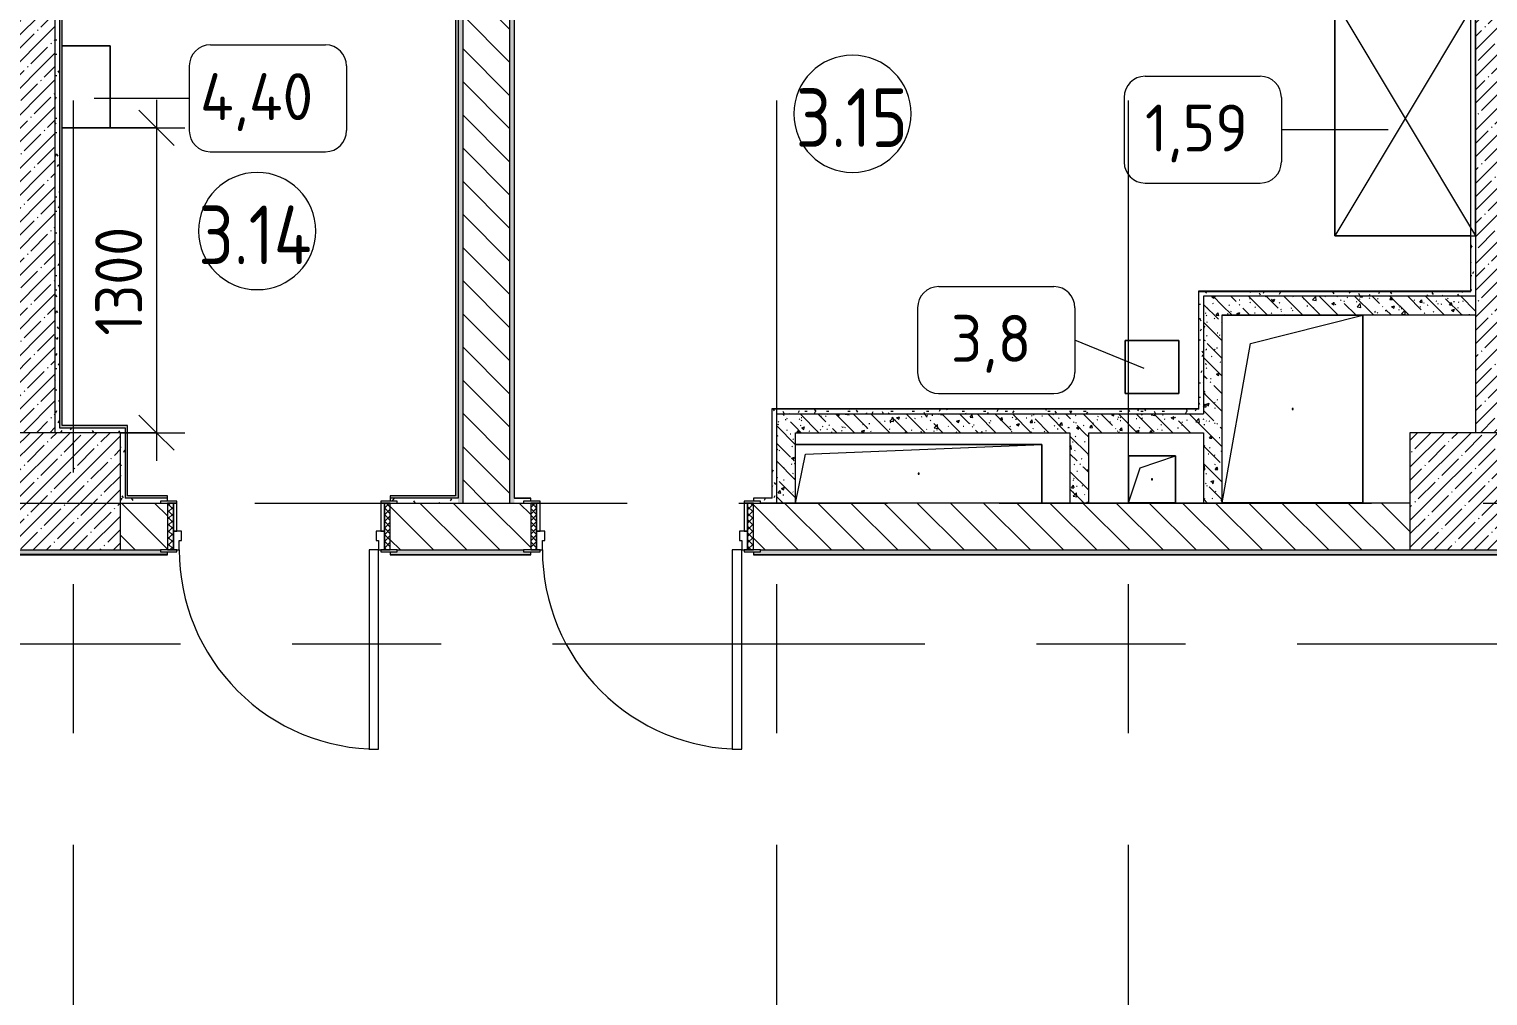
# Model space of a CAD drawing. Header units: millimetres. Extents: x 957 to 217451, y -8553 to 29000.
# Drawn here: x 43314 to 49536, y 8998 to 13121 of the extents above; entities that cross this region are included whole.
import ezdxf

# ---------------------------------------------------------------- set-up
doc = ezdxf.new("R2010")
doc.units = ezdxf.units.MM
doc.linetypes.add('Осевая', pattern=[3175, 635, -476.25, 1587.5, -476.25])
for name, color, linetype, lineweight in [('A-ANNO-DIMS', 7, 'Continuous', 9), ('A-ANNO-DIMS-100', 7, 'Continuous', 9), ('A-AREA-IDEN', 7, 'Continuous', 9), ('A-DOOR', 7, 'Continuous', 9), ('A-DOOR-FRAM-2', 7, 'Continuous', 9), ('A-GENM', 7, 'Continuous', 9), ('A-WALL', 7, 'Continuous', 9), ('I-FURN-IDEN', 7, 'Continuous', 9), ('I-WALL', 7, 'Continuous', 9), ('S-COLS', 7, 'Continuous', 9), ('Оси-2', 7, 'Осевая', 9)]:
    doc.layers.add(name, color=color, linetype=linetype, lineweight=lineweight)
for name, color, linetype, lineweight, true_color in [('A-DOOR-1', 7, 'Continuous', 9, 0xc0c0c0), ('A-DOOR-FRAM-1', 7, 'Continuous', 9, 0xc0c0c0), ('A-WALL-1', 9, 'Continuous', 9, 0x808080), ('A-WALL-FNSH-1', 9, 'Continuous', 9, 0x808080), ('I-FURN-1', 9, 'Continuous', 9, 0x808080)]:
    doc.layers.add(name, color=color, linetype=linetype, lineweight=lineweight, true_color=true_color)
doc.styles.add('GOST Common_3', font='GOST_Common.ttf', dxfattribs={"width": 0.9, "height": 250})
doc.styles.add('GOST Common_4', font='GOST_Common.ttf', dxfattribs={"height": 200})
doc.styles.add('ISOCPEUR_3', font='isocpeur.ttf', dxfattribs={"width": 0.9, "height": 200})
doc.dimstyles.new('ISO-2_0_0_9К_Средний_округл2', dxfattribs={"dimscale": 304.8, "dimtxt": 199.196235, "dimasz": 0.492126, "dimexe": 0.393701, "dimexo": 0, "dimgap": 0, "dimtad": 1, "dimdec": 0, "dimrnd": 10, "dimzin": 0, "dimdsep": 46, "dimtxsty": 'ISOCPEUR_3', "dimblk1": 'OBLIQUE', "dimblk2": 'OBLIQUE', "dimsah": 1, "dimcen": 0.09, "dimdle": 0.393701, "dimazin": 0, "dimtfac": 1, "dimtdec": 4, "dimtix": 1, "dimtmove": 0, "dimatfit": 3, "dimfxl": 1, "dimtvp": 1, "dimtolj": 1, "dimtzin": 0, "dimarcsym": 2})
pattern_1 = [(135, (29493.17, 0), (-70.71068, -70.71068), [])]
pattern_2 = [(135, (1826.41, 164.685), (-14.14214, -14.14214), []), (225, (1826.41, 164.685), (14.14214, -14.14214), [])]
pattern_3 = [(45, (-296.384, 164.685), (-14.1421, 14.1421), []), (135, (-296.384, 164.685), (-14.1421, -14.1421), [])]
pattern_4 = [(45, (29493.17, 0), (-57.02463, 57.02463), []), (45, (29550.2, 0), (-57.02463, 57.02463), [100.806, -20.161, 3.353, -16.808])]
pattern_5 = [(135, (29493.17, 0), (-75.43415, -75.43415), [106.68, -17.78, 3.556, -17.78]), (135, (29493.17, 75.39), (-75.43415, -75.43415), []), (50, (29493.17, 0), (127.5292, -11.1576), [13.335, -146.685]), (355, (29493.17, 0), (-24.6697, 133.74), [10.668, -117.348]), (100.451, (29503.8, -0.93), (102.85973, 122.5818), [11.333, -124.663]), (46.184, (29493.17, 35.56), (189.7552, -29.4304), [20.002, -220.027]), (96.636, (29508.99, 33.1), (166.1822, 173.1996), [17, -186.995]), (351.184, (29493.17, 35.56), (166.184, 173.1976), [16.002, -176.022]), (21, (29510.95, 26.67), (106.13027, -71.58603), [13.335, -146.685]), (326, (29510.95, 26.67), (43.2619, 128.93175), [10.668, -117.348]), (71.451, (29519.8, 20.7), (149.392, 57.34505), [11.333, -124.663]), (37.5, (29493.174, 0), (2.16223, 59.18836), [3.353, -112.573, 3.353, -115.773, -117.792]), (37.5, (29493.174, 0), (2.16223, 59.18836), [-235.052, 3.353, -114.44]), (7.5, (29493.174, 0), (46.77386, 70.12615), [3.353, -64.567, 3.353, -109.906, -44.894]), (7.5, (29493.174, 0), (46.77386, 70.12615), [-181.178, 3.353, -41.542]), (327.5, (29453.525, 0), (94.91367, -4.01009), [3.353, -41.097, 3.353, -135.331, -184.023]), (327.5, (29453.525, 0), (94.91367, -4.01009), [-183.134, 3.353, -180.67]), (317.5, (29435.745, 0), (103.69057, 17.79882), [3.353, -54.432, 3.353, -88.748, -130.683]), (317.5, (29435.745, 0), (103.69057, 17.79882), [-149.885, 3.353, -127.33])]
pattern_6 = [(0, (29493.174, 0), (121.92, 30.48), [10.058, -81.382, 10.058, -81.382, -487.68]), (0, (29493.174, 0), (121.92, 30.48), [-182.88, 10.058, -172.822, 10.058, -81.382, -213.36]), (0, (29493.174, 0), (121.92, 30.48), [-457.2, 10.058, -50.902, 10.058, -142.342]), (120, (29538.894, 15.24), (-87.356454, 90.345817), [10.058, -81.382, 10.058, -81.382, -487.68]), (120, (29538.894, 15.24), (-87.356454, 90.345817), [-182.88, 10.058, -172.822, 10.058, -81.382, -213.36]), (120, (29538.894, 15.24), (-87.356454, 90.345817), [-457.2, 10.058, -50.902, 10.058, -142.342]), (240, (29554.134, 76.2), (-34.563546, -120.825817), [10.058, -81.382, 10.058, -81.382, -487.68]), (240, (29554.134, 76.2), (-34.563546, -120.825817), [-182.88, 10.058, -172.822, 10.058, -81.382, -213.36]), (240, (29554.134, 76.2), (-34.563546, -120.825817), [-457.2, 10.058, -50.902, 10.058, -142.342])]

# ---------------------------------------------------------------- blocks, each defined once
blk = doc.blocks.new('110_Дверь_СКБ_1Ст_Внутренняя1 - Д-7_п__950x2100h_Туалет EW30-32897972-План расстановки мебели и оборудования 3 этажа в осях 1-12')
at = {"layer": 'A-DOOR'}
h = blk.add_hatch(dxfattribs=at)
h.set_pattern_fill('FP_15', color=256, style=0, pattern_type=2)
h.set_pattern_definition(pattern_2)
h.paths.add_polyline_path([(487.5, 100), (462.5, 99.2), (462.5, -100), (487.5, -100)])
at = {"layer": 'A-DOOR-FRAM-2'}
h = blk.add_hatch(dxfattribs=at)
h.set_pattern_fill('FP_16', color=256, style=0, pattern_type=2)
h.set_pattern_definition(pattern_3)
h.paths.add_polyline_path([(-462.5, 100), (-462.5, -100), (-437.5, -100), (-437.5, 100)])
at = {"layer": 'A-DOOR-1'}
for p, q in [((-412.5, 950), (-412.5, 100)), ((-372.5, 950), (-412.5, 950)), ((-372.5, 100), (-372.5, 950)), ((-412.5, 100), (-372.5, 100))]:
    blk.add_line(p, q, dxfattribs=at)
blk.add_arc((-412.5, 100), 850, 360, 90, dxfattribs=at)
at = {"layer": 'A-DOOR-FRAM-1'}
for p, q in [((-422.5, 108), (-492.5, 108)), ((-492.5, 108), (-492.5, 100)), ((-492.5, 100), (-422.5, 100)), ((-437.5, 100), (-462.5, 100)), ((-462.5, 100), (-462.5, -100)), ((-412.5, 100), (-437.5, 100)), ((-437.5, 100), (-437.5, 20)), ((-437.5, -100), (-437.5, 100)), ((-422.5, 100), (-437.5, 100)), ((-437.5, 100), (-437.5, 99)), ((-437.5, 99), (-422.5, 99)), ((-422.5, 100), (-422.5, 108)), ((-422.5, 99), (-422.5, 100)), ((-412.5, 60), (-412.5, 100)), ((437.5, 100), (437.5, 60)), ((462.5, 100), (437.5, 100)), ((517.5, 108), (447.5, 108)), ((447.5, 108), (447.5, 100)), ((462.5, 100), (447.5, 100)), ((447.5, 100), (447.5, 99)), ((447.5, 100), (517.5, 100)), ((447.5, 99), (462.5, 99)), ((462.5, 20), (462.5, 100)), ((487.5, 100), (462.5, 100)), ((462.5, 100), (462.5, -100)), ((462.5, 99), (462.5, 100)), ((487.5, -100), (487.5, 100)), ((517.5, 100), (517.5, 108)), ((-437.5, 20), (-402.5, 20)), ((-422.5, 20), (-437.5, 20)), ((-437.5, 20), (-437.5, -100)), ((-422.5, -100), (-422.5, 20)), ((-402.5, 60), (-412.5, 60)), ((-402.5, 20), (-402.5, 60)), ((437.5, 60), (427.5, 60)), ((427.5, 60), (427.5, 20)), ((427.5, 20), (462.5, 20)), ((462.5, 20), (447.5, 20)), ((447.5, 20), (447.5, -100)), ((462.5, -100), (462.5, 20)), ((-422.5, -100), (-492.5, -100)), ((-492.5, -100), (-492.5, -108)), ((-492.5, -108), (-422.5, -108)), ((-462.5, -100), (-437.5, -100)), ((-437.5, -100), (-422.5, -100)), ((-422.5, -108), (-422.5, -100)), ((447.5, -100), (462.5, -100)), ((517.5, -100), (447.5, -100)), ((447.5, -100), (447.5, -108)), ((447.5, -108), (517.5, -108)), ((462.5, -100), (487.5, -100)), ((517.5, -108), (517.5, -100))]:
    blk.add_line(p, q, dxfattribs=at)
blk = doc.blocks.new('110_Дверь_СКБ_1Ст_Внутренняя1 - Д-7_п__950x2100h_Туалет-32491181-План расстановки мебели и оборудования 3 этажа в осях 1-12')
at = {"layer": 'A-DOOR'}
h = blk.add_hatch(dxfattribs=at)
h.set_pattern_fill('FP_15', color=256, style=0, pattern_type=2)
h.set_pattern_definition(pattern_2)
h.paths.add_polyline_path([(462.5, 100), (462.5, -100), (487.5, -100), (487.5, 100)])
at = {"layer": 'A-DOOR-FRAM-2'}
h = blk.add_hatch(dxfattribs=at)
h.set_pattern_fill('FP_16', color=256, style=0, pattern_type=2)
h.set_pattern_definition(pattern_3)
h.paths.add_polyline_path([(-462.5, 100), (-462.5, -100), (-437.5, -100), (-437.5, 100)])
at = {"layer": 'A-DOOR-1'}
for p, q in [((-412.5, 950), (-412.5, 100)), ((-372.5, 950), (-412.5, 950)), ((-372.5, 100), (-372.5, 950)), ((-412.5, 100), (-372.5, 100))]:
    blk.add_line(p, q, dxfattribs=at)
blk.add_arc((-412.5, 100), 850, 360, 90, dxfattribs=at)
at = {"layer": 'A-DOOR-FRAM-1'}
for p, q in [((-422.5, 108), (-492.5, 108)), ((-492.5, 108), (-492.5, 100)), ((-492.5, 100), (-422.5, 100)), ((-437.5, 100), (-462.5, 100)), ((-462.5, 100), (-462.5, -100)), ((-412.5, 100), (-437.5, 100)), ((-437.5, 100), (-437.5, 20)), ((-437.5, -100), (-437.5, 100)), ((-422.5, 100), (-437.5, 100)), ((-437.5, 100), (-437.5, 99)), ((-437.5, 99), (-422.5, 99)), ((-422.5, 100), (-422.5, 108)), ((-422.5, 99), (-422.5, 100)), ((-412.5, 60), (-412.5, 100)), ((437.5, 100), (437.5, 60)), ((462.5, 100), (437.5, 100)), ((517.5, 108), (447.5, 108)), ((447.5, 108), (447.5, 100)), ((462.5, 100), (447.5, 100)), ((447.5, 100), (447.5, 99)), ((447.5, 100), (517.5, 100)), ((447.5, 99), (462.5, 99)), ((462.5, 20), (462.5, 100)), ((487.5, 100), (462.5, 100)), ((462.5, 100), (462.5, -100)), ((462.5, 99), (462.5, 100)), ((487.5, -100), (487.5, 100)), ((517.5, 100), (517.5, 108)), ((-437.5, 20), (-402.5, 20)), ((-422.5, 20), (-437.5, 20)), ((-437.5, 20), (-437.5, -100)), ((-422.5, -100), (-422.5, 20)), ((-402.5, 60), (-412.5, 60)), ((-402.5, 20), (-402.5, 60)), ((437.5, 60), (427.5, 60)), ((427.5, 60), (427.5, 20)), ((427.5, 20), (462.5, 20)), ((462.5, 20), (447.5, 20)), ((447.5, 20), (447.5, -100)), ((462.5, -100), (462.5, 20)), ((-422.5, -100), (-492.5, -100)), ((-492.5, -100), (-492.5, -108)), ((-492.5, -108), (-422.5, -108)), ((-462.5, -100), (-437.5, -100)), ((-437.5, -100), (-422.5, -100)), ((-422.5, -108), (-422.5, -100)), ((447.5, -100), (462.5, -100)), ((517.5, -100), (447.5, -100)), ((447.5, -100), (447.5, -108)), ((447.5, -108), (517.5, -108)), ((462.5, -100), (487.5, -100)), ((517.5, -108), (517.5, -100))]:
    blk.add_line(p, q, dxfattribs=at)
blk = doc.blocks.new('BSC_Колонна _Прямоугольная - 500х500-V14-План расстановки мебели и оборудования 3 этажа в осях 1-12')
at = {"layer": 'S-COLS'}
h = blk.add_hatch(dxfattribs=at)
h.set_pattern_fill('FP_18', color=256, style=0, pattern_type=2)
h.set_pattern_definition([(45, (-19960, -11150), (-57.02463, 57.02463), []), (45, (-19902.975, -11150), (-57.02463, 57.02463), [100.806, -20.161, 3.353, -16.808])])
h.paths.add_polyline_path([(-48, -250), (250, -250), (250, 250), (-250, 250), (-250, -250)])
for p, q in [((250, 250), (-250, 250)), ((-250, 250), (-250, -250)), ((250, -250), (250, 250)), ((-250, -250), (250, -250))]:
    blk.add_line(p, q, dxfattribs=at)
blk = doc.blocks.new('BSC_Колонна _Прямоугольная - 500х500-V33-План расстановки мебели и оборудования 3 этажа в осях 1-12')
at = {"layer": 'S-COLS'}
h = blk.add_hatch(dxfattribs=at)
h.set_pattern_fill('FP_23', color=256, style=0, pattern_type=2)
h.set_pattern_definition([(45, (-13960, -11150), (-57.02463, 57.02463), []), (45, (-13902.975, -11150), (-57.02463, 57.02463), [100.806, -20.161, 3.353, -16.808])])
h.paths.add_polyline_path([(-29, -250), (250, -250), (250, 250), (-250, 250), (-249, -250)])
for p, q in [((250, 250), (-250, 250)), ((-250, 250), (-250, -250)), ((250, -250), (250, 250)), ((-250, -250), (250, -250))]:
    blk.add_line(p, q, dxfattribs=at)
blk = doc.blocks.new('GM_Отверстие прямоугольное _в плите_ - Отверстие-21987052-План расстановки мебели и оборудования 3 этажа в осях 1-12')
at = {"layer": 'A-GENM'}
for p, q in [((-525, 125), (525, 125)), ((525, 125), (-525, 125)), ((-483.3, 83.3), (525, 125)), ((525, 125), (525, -125)), ((525, -125), (525, 125)), ((-525, -125), (-483.3, 83.3))]:
    blk.add_line(p, q, dxfattribs=at)
for start, end in [(360, 180), (180, 360)]:
    blk.add_arc((0, 0), 2.5, start, end, dxfattribs=at)
blk = doc.blocks.new('GM_Отверстие прямоугольное _в плите_ - Отверстие-21987212-План расстановки мебели и оборудования 3 этажа в осях 1-12')
at = {"layer": 'A-GENM'}
for p, q in [((-300, 400), (300, 400)), ((300, 400), (-300, 400)), ((-180, 280), (300, 400)), ((300, 400), (300, -400)), ((300, -400), (300, 400)), ((-300, -400), (-180, 280)), ((300, -400), (-300, -400)), ((-300, -400), (300, -400))]:
    blk.add_line(p, q, dxfattribs=at)
for start, end in [(360, 180), (180, 360)]:
    blk.add_arc((0, 0), 2.5, start, end, dxfattribs=at)
blk = doc.blocks.new('GM_Отверстие прямоугольное _в плите_ - Отверстие-21604341-План расстановки мебели и оборудования 3 этажа в осях 1-12')
at = {"layer": 'A-GENM'}
for p, q in [((-100, -100), (-100, 100)), ((-100, 100), (100, 100)), ((100, 100), (-100, 100)), ((-100, 100), (-100, -100)), ((-50, 50), (100, 100)), ((100, 100), (100, -100)), ((100, -100), (100, 100)), ((-100, -100), (-50, 50)), ((100, -100), (-100, -100)), ((-100, -100), (100, -100))]:
    blk.add_line(p, q, dxfattribs=at)
for start, end in [(360, 180), (180, 360)]:
    blk.add_arc((0, 0), 2.5, start, end, dxfattribs=at)
blk = doc.blocks.new('Шкаф параметрический - 1_59-26183054-План расстановки мебели и оборудования 3 этажа в осях 1-12')
at = {"layer": 'I-FURN-1'}
for p, q in [((0, 0), (1000, 600)), ((0, 600), (1000, 0)), ((1000, 600), (0, 600)), ((0, 600), (0, 0)), ((0, 200), (0, 580)), ((1000, 0), (1000, 600)), ((1000, 580), (1000, 0)), ((0, 0), (0, 200)), ((0, 0), (1000, 0)), ((1000, 0), (0, 0))]:
    blk.add_line(p, q, dxfattribs=at)
blk = doc.blocks.new('Марка_Помещения - Номер-25198446-План расстановки мебели и оборудования 3 этажа в осях 1-12')
at = {"layer": 'A-AREA-IDEN'}
for start, end in [(360, 180), (180, 360)]:
    blk.add_arc((0, 0), 2.5, start, end, dxfattribs=at)
blk = doc.blocks.new('Марка_Мебель - В прямоуг_Balcon_Марка-25523697-План расстановки мебели и оборудования 3 этажа в осях 1-12')
at = {"layer": 'I-FURN-IDEN'}
for p, q in [((-2.455, 2.278), (2.455, 2.278)), ((-3.355, 1.378), (-3.355, -1.384)), ((3.355, 1.378), (3.355, -1.378)), ((-2.461, -2.278), (2.455, -2.278))]:
    blk.add_line(p, q, dxfattribs=at)
for centre, radius, start, end in [((-2.455, 1.378), 0.9, 90, 180), ((2.455, 1.378), 0.9, 0, 90), ((-2.461, -1.384), 0.893, 180, 270), ((2.455, -1.378), 0.9, 270, 0)]:
    blk.add_arc(centre, radius, start, end, dxfattribs=at)
blk = doc.blocks.new('DIMBLOCK59-План расстановки мебели и оборудования 3 этажа в осях 1-12')
at = {"layer": 'A-ANNO-DIMS-100'}
for p, q in [((43857.4, 12820), (43857.4, 11280)), ((43659.1, 12700), (43977.4, 12700)), ((43857.4, 12700), (43659.1, 12700)), ((43703.2, 11400), (43977.4, 11400)), ((43857.4, 11400), (43703.2, 11400))]:
    blk.add_line(p, q, dxfattribs=at)
at = {"layer": 'A-ANNO-DIMS-100', "lineweight": 20}
for p, q in [((43857.4, 12700), (43782.4, 12775)), ((43857.4, 12700), (43932.4, 12625)), ((43857.4, 11400), (43782.4, 11475)), ((43857.4, 11400), (43932.4, 11325))]:
    blk.add_line(p, q, dxfattribs=at)
at = {"layer": 'A-ANNO-DIMS-100', "color": 0, "insert": (43596.1, 11814.4), "char_height": 200, "width": 565.411, "attachment_point": 1, "rotation": 90, "line_spacing_factor": 1.149209, "style": 'ISOCPEUR_3'}
blk.add_mtext('1300', dxfattribs=at)
blk = doc.blocks.new('_Oblique')
at = {"color": 0, "linetype": 'ByBlock', "lineweight": -2}
blk.add_line((-0.5, -0.5), (0.5, 0.5), dxfattribs=at)

msp = doc.modelspace()

# ---------------------------------------------------------------- hatches: boundary and pattern name
at = {"layer": 'I-WALL'}
h = msp.add_hatch(dxfattribs=at)
h.set_pattern_fill('FP_8', color=256, style=0, pattern_type=2)
h.set_pattern_definition(pattern_1)
h.paths.add_polyline_path([(45163.2, 11100), (45363.2, 11100), (45363.2, 14980), (45163.2, 14980), (45163.2, 12815.7)])
h = msp.add_hatch(dxfattribs=at)
h.set_pattern_fill('FP_10', color=256, style=0, pattern_type=2)
h.set_pattern_definition(pattern_4)
h.paths.add_polyline_path([(49703.2, 11400), (49703.2, 14980), (49483.2, 14980), (49483.2, 11400)])
h = msp.add_hatch(dxfattribs=at)
h.set_pattern_fill('FP_10', color=256, style=0, pattern_type=2)
h.set_pattern_definition(pattern_4)
h.paths.add_polyline_path([(43424.1, 11400), (43424.1, 14600), (43204.1, 14600), (43204.1, 11400)])
h = msp.add_hatch(dxfattribs=at)
h.set_pattern_fill('FP_34', color=256, style=0, pattern_type=2)
h.set_pattern_definition(pattern_6)
h.paths.add_polyline_path([(43424.1, 11400), (43444.1, 11400), (43444.1, 14250), (43424.1, 14250), (43424.1, 11760.5)])
h = msp.add_hatch(dxfattribs=at)
h.set_pattern_fill('FP_34', color=256, style=0, pattern_type=2)
h.set_pattern_definition(pattern_6)
h.paths.add_polyline_path([(45143.2, 11100), (45163.2, 11100), (45163.2, 14270), (45143.2, 14270), (45143.2, 11120)])
h = msp.add_hatch(dxfattribs=at)
h.set_pattern_fill('FP_34', color=256, style=0, pattern_type=2)
h.set_pattern_definition(pattern_6)
h.paths.add_polyline_path([(45363.2, 11100), (45383.2, 11100), (45383.2, 14250), (45363.2, 14250), (45363.2, 11229.4)])
for points in [[(43444.1, 11420), (43455.1, 11420), (43455.1, 14239), (43444.1, 14239), (43444.1, 11760.5)], [(45143.2, 11131), (45143.2, 14239), (45132.2, 14239), (45132.2, 11131)], [(43723.2, 11420), (43734.2, 11420), (43734.2, 11431), (43455.1, 11431), (43455.1, 11420), (43703.2, 11420)], [(43723.2, 11120), (43734.2, 11120), (43734.2, 11420), (43723.2, 11420), (43723.2, 11121.3)]]:
    msp.add_hatch(color=256, dxfattribs=at).paths.add_polyline_path(points)
h = msp.add_hatch(dxfattribs=at)
h.set_pattern_fill('FP_34', color=256, style=0, pattern_type=2)
h.set_pattern_definition(pattern_6)
h.paths.add_polyline_path([(49463.2, 12001.9), (49483.2, 12001.9), (49483.2, 12240), (49463.2, 12240), (49463.2, 12002.9)])
h.paths.add_polyline_path([(49464.8, 13740), (49483.2, 13740), (49483.2, 13920), (49463.2, 13920), (49463.2, 13740)])
h = msp.add_hatch(dxfattribs=at)
h.set_pattern_fill('FP_34', color=256, style=0, pattern_type=2)
h.set_pattern_definition(pattern_6)
h.paths.add_polyline_path([(48323.2, 11480), (48323.2, 12001.9), (48303.2, 12001.9), (48303.2, 11480)])
h = msp.add_hatch(dxfattribs=at)
h.set_pattern_fill('FP_34', color=256, style=0, pattern_type=2)
h.set_pattern_definition(pattern_6)
h.paths.add_polyline_path([(49480.7, 11981.9), (49483.2, 11981.9), (49483.2, 12001.9), (48323.2, 12001.9), (48323.2, 11981.9), (49463.2, 11981.9)])
h = msp.add_hatch(dxfattribs=at)
h.set_pattern_fill('FP_17', color=256, style=0, pattern_type=2)
h.set_pattern_definition(pattern_5)
h.paths.add_polyline_path([(48323.2, 11100), (48403.2, 11100), (48403.2, 11981.9), (48323.2, 11981.9), (48323.2, 11112.3)])
h = msp.add_hatch(dxfattribs=at)
h.set_pattern_fill('FP_17', color=256, style=0, pattern_type=2)
h.set_pattern_definition(pattern_5)
h.paths.add_polyline_path([(48403.2, 11901.9), (49483.2, 11901.9), (49483.2, 11981.9), (48403.2, 11981.9)])
h = msp.add_hatch(dxfattribs=at)
h.set_pattern_fill('FP_34', color=256, style=0, pattern_type=2)
h.set_pattern_definition(pattern_6)
h.paths.add_polyline_path([(46483.2, 11120), (46503.2, 11121), (46503.2, 11500), (46483.2, 11500), (46483.2, 11121)])
h = msp.add_hatch(dxfattribs=at)
h.set_pattern_fill('FP_34', color=256, style=0, pattern_type=2)
h.set_pattern_definition(pattern_6)
h.paths.add_polyline_path([(46503.2, 11480), (48303.2, 11480), (48303.2, 11500), (46503.2, 11500)])
h = msp.add_hatch(dxfattribs=at)
h.set_pattern_fill('FP_17', color=256, style=0, pattern_type=2)
h.set_pattern_definition(pattern_5)
h.paths.add_polyline_path([(46583.2, 11100), (46583.2, 11480), (46503.2, 11479.1), (46503.2, 11100)])
h = msp.add_hatch(dxfattribs=at)
h.set_pattern_fill('FP_17', color=256, style=0, pattern_type=2)
h.set_pattern_definition(pattern_5)
h.paths.add_polyline_path([(47633.2, 11400), (48323.2, 11400), (48323.2, 11480), (46583.2, 11480), (46583.2, 11400), (46853.2, 11400)])
h = msp.add_hatch(dxfattribs=at)
h.set_pattern_fill('FP_34', color=256, style=0, pattern_type=2)
h.set_pattern_definition(pattern_6)
h.paths.add_polyline_path([(43455.1, 11400), (43723.2, 11400), (43723.2, 11420), (43444.1, 11420), (43444.1, 11400)])
h = msp.add_hatch(dxfattribs=at)
h.set_pattern_fill('FP_34', color=256, style=0, pattern_type=2)
h.set_pattern_definition(pattern_6)
h.paths.add_polyline_path([(43723.2, 11100), (43723.2, 11400), (43703.2, 11400), (43703.2, 11100)])
h = msp.add_hatch(dxfattribs=at)
h.set_pattern_fill('FP_17', color=256, style=0, pattern_type=2)
h.set_pattern_definition(pattern_5)
h.paths.add_polyline_path([(47833.2, 11100), (47833.2, 11400), (47753.2, 11400), (47753.2, 11100)])
h = msp.add_hatch(dxfattribs=at)
h.set_pattern_fill('FP_8', color=256, style=0, pattern_type=2)
h.set_pattern_definition(pattern_1)
h.paths.add_polyline_path([(49203.2, 10900), (49203.2, 11100), (46403.2, 11100), (46403.2, 10900), (48883.2, 10900)])
h.paths.add_polyline_path([(44854.1, 10900), (45453.2, 10900), (45453.2, 11100), (44854.1, 11100)])
h.paths.add_polyline_path([(43874.1, 10900), (43904.1, 10900), (43904.1, 11100), (43703.2, 11100), (43703.2, 10900)])
h = msp.add_hatch(dxfattribs=at)
h.set_pattern_fill('FP_34', color=256, style=0, pattern_type=2)
h.set_pattern_definition(pattern_6)
h.paths.add_polyline_path([(45143.2, 11100), (45143.2, 11120), (44854.1, 11120), (44854.1, 11108), (44884.1, 11108), (44884.1, 11100), (45132.2, 11100)])
h.paths.add_polyline_path([(43723.2, 11100), (43874.1, 11100), (43874.1, 11108), (43904.1, 11108), (43904.1, 11120), (43723.2, 11120)])
h = msp.add_hatch(color=256, dxfattribs=at)
h.paths.add_polyline_path([(45143.2, 11120), (45143.2, 11131), (44854.1, 11131), (44854.1, 11120), (45132.2, 11120)])
h.paths.add_polyline_path([(43904.1, 11120), (43904.1, 11131), (43734.2, 11131), (43734.2, 11120)])
h = msp.add_hatch(dxfattribs=at)
h.set_pattern_fill('FP_34', color=256, style=0, pattern_type=2)
h.set_pattern_definition(pattern_6)
h.paths.add_polyline_path([(46497.5, 11100), (46503.2, 11100), (46503.2, 11120), (46403.2, 11120), (46403.2, 11108), (46433.2, 11107.5), (46433.2, 11100), (46483.2, 11100)])
h.paths.add_polyline_path([(45423.2, 11100), (45423.2, 11108), (45453.2, 11108), (45453.2, 11120), (45383.2, 11120), (45383.2, 11100)])
h = msp.add_hatch(dxfattribs=at)
h.set_pattern_fill('FP_34', color=256, style=0, pattern_type=2)
h.set_pattern_definition(pattern_6)
h.paths.add_polyline_path([(49483.2, 10880), (49723.2, 10880), (49723.2, 10900), (46433.2, 10900), (46433.2, 10892), (46403.2, 10892), (46403.2, 10880), (49405.2, 10880)])
h.paths.add_polyline_path([(45163.2, 10880), (45453.2, 10880), (45453.2, 10892), (45423.2, 10892), (45423.2, 10900), (44884.1, 10900), (44884.1, 10892), (44854.1, 10892), (44854.1, 10880), (45143.2, 10880)])
h.paths.add_polyline_path([(42454.4, 10880), (43904.1, 10880), (43904.1, 10892), (43874.1, 10892), (43874.1, 10900), (42454.4, 10900)])

# ---------------------------------------------------------------- linework, layer by layer
at = {"layer": 'A-WALL'}
for p, q in [((43424.1, 14600), (43424.1, 11400)), ((43444.1, 14250), (43444.1, 11420)), ((45143.2, 14250), (45143.2, 11120)), ((45363.2, 14270), (45363.2, 11100)), ((45383.2, 14250), (45383.2, 11120)), ((49483.2, 14000), (49483.2, 12001.9)), ((49463.2, 12001.9), (49463.2, 13900)), ((48303.2, 11500), (48303.2, 12001.9)), ((48323.2, 12001.9), (49463.2, 12001.9)), ((48323.2, 11981.9), (48323.2, 11480)), ((46483.2, 11120), (46483.2, 11500)), ((46503.2, 11100), (46503.2, 11480)), ((46503.2, 11480), (48323.2, 11480)), ((43444.1, 11420), (43723.2, 11420)), ((43723.2, 11400), (43723.2, 11120)), ((43703.2, 11100), (43874.1, 11100)), ((43904.1, 11120), (43723.2, 11120)), ((44884.1, 11100), (45163.2, 11100)), ((45363.2, 11100), (45423.2, 11100)), ((46483.2, 11120), (46403.2, 11120)), ((46503.2, 11100), (46433.2, 11100)), ((43703.2, 10900), (43874.1, 10900)), ((44884.1, 10900), (45423.2, 10900)), ((46433.2, 10900), (49203.2, 10900))]:
    msp.add_line(p, q, dxfattribs=at)
at = {"layer": 'A-WALL-1'}
for p, q in [((45163.2, 14980), (45163.2, 11100)), ((49483.2, 11981.9), (48323.2, 11981.9)), ((49483.2, 12001.9), (49483.2, 11400)), ((48403.2, 11100), (48403.2, 11901.9)), ((48403.2, 11901.9), (49483.2, 11901.9)), ((48303.2, 11500), (46483.2, 11500)), ((46583.2, 11100), (46583.2, 11400)), ((46583.2, 11400), (47753.2, 11400)), ((47753.2, 11400), (47753.2, 11100)), ((47833.2, 11400), (48323.2, 11400)), ((47833.2, 11100), (47833.2, 11400)), ((48323.2, 11400), (48323.2, 11100)), ((43904.1, 11108), (43904.1, 11120)), ((45143.2, 11120), (44854.1, 11120)), ((44854.1, 11120), (44854.1, 11108)), ((45384.2, 11120), (45383.2, 11120)), ((45453.2, 11108), (45453.2, 11120)), ((46403.2, 11120), (46403.2, 11108)), ((49203.2, 11100), (46503.2, 11100)), ((43904.1, 10880), (43904.1, 10892)), ((44854.1, 10892), (44854.1, 10880)), ((45453.2, 10880), (45453.2, 10892)), ((46403.2, 10892), (46403.2, 10880)), ((44854.1, 10880), (45453.2, 10880)), ((46403.2, 10880), (49723.2, 10880))]:
    msp.add_line(p, q, dxfattribs=at)
at = {"layer": 'A-WALL-FNSH-1'}
for p, q in [((43455.1, 11431), (43455.1, 14239)), ((45132.2, 14239), (45132.2, 11131)), ((45384.2, 11121), (45384.2, 14238)), ((49462.2, 13899), (49462.2, 12002.9)), ((48302.2, 12002.9), (48302.2, 11501)), ((49462.2, 12002.9), (48302.2, 12002.9)), ((48303.2, 12001.9), (48323.2, 12001.9)), ((46482.2, 11501), (46482.2, 11121)), ((48302.2, 11501), (46482.2, 11501)), ((43734.2, 11431), (43455.1, 11431)), ((43723.2, 11420), (43723.2, 11400)), ((43734.2, 11131), (43734.2, 11431)), ((43904.1, 11131), (43734.2, 11131)), ((43904.1, 11120), (43904.1, 11131)), ((45132.2, 11131), (44854.1, 11131)), ((44854.1, 11131), (44854.1, 11120)), ((45453.2, 11121), (45384.2, 11121)), ((45384.2, 11120), (45453.2, 11120)), ((45453.2, 11120), (45453.2, 11121)), ((46482.2, 11121), (46403.2, 11121)), ((46403.2, 11121), (46403.2, 11120)), ((42432.4, 10879), (43904.1, 10879)), ((43904.1, 10880), (42433.4, 10880)), ((43904.1, 10879), (43904.1, 10880)), ((44854.1, 10880), (44854.1, 10879)), ((44854.1, 10879), (45453.2, 10879)), ((45453.2, 10879), (45453.2, 10880)), ((46403.2, 10880), (46403.2, 10879)), ((46403.2, 10879), (49724.2, 10879))]:
    msp.add_line(p, q, dxfattribs=at)
at = {"layer": 'I-FURN-1'}
for p, q in [((43659.1, 13050), (43455.1, 13050)), ((43455.1, 13050), (43659.1, 13050)), ((43659.1, 12700), (43659.1, 13050)), ((43659.1, 13050), (43659.1, 12700)), ((43455.1, 12700), (43659.1, 12700)), ((43659.1, 12700), (43455.1, 12700)), ((47988.2, 11792.9), (47988.2, 11567.1)), ((48218.2, 11792.9), (47988.2, 11792.9)), ((47988.2, 11792.9), (48218.2, 11792.9)), ((47988.2, 11567.1), (47988.2, 11792.9)), ((48218.2, 11567.1), (48218.2, 11792.9)), ((48218.2, 11792.9), (48218.2, 11567.1)), ((47988.2, 11567.1), (48218.2, 11567.1)), ((48218.2, 11567.1), (47988.2, 11567.1))]:
    msp.add_line(p, q, dxfattribs=at)
at = {"layer": 'I-FURN-IDEN'}
for p, q in [((43590.7, 12826.2), (43996.9, 12826.2)), ((49110, 12692.3), (48655.2, 12692.3)), ((48069.8, 11673.7), (47774.5, 11795))]:
    msp.add_line(p, q, dxfattribs=at)
at = {"layer": 'Оси-2'}
for p, q in [((43503.2, 593.7), (43503.2, 24898.1)), ((46503.2, 593.7), (46503.2, 24898.1)), ((48003.2, 593.7), (48003.2, 24898.1)), ((27290.7, 11100), (65753.2, 11100)), ((28560.7, 10500), (65753.2, 10500))]:
    msp.add_line(p, q, dxfattribs=at)

# ---------------------------------------------------------------- block references
at = {"layer": 'A-AREA-IDEN', "xscale": 99.99999999999993, "yscale": 99.99999999999993, "zscale": 99.99999999999993}
for p in [(46825.8, 12760), (44286.8, 12260)]:
    msp.add_blockref('Марка_Помещения - Номер-25198446-План расстановки мебели и оборудования 3 этажа в осях 1-12', p, dxfattribs=at)
at = {"layer": 'A-DOOR-1', "rotation": 180}
for name, p in [('110_Дверь_СКБ_1Ст_Внутренняя1 - Д-7_п__950x2100h_Туалет-32491181-План расстановки мебели и оборудования 3 этажа в осях 1-12', (44391.6, 11000)), ('110_Дверь_СКБ_1Ст_Внутренняя1 - Д-7_п__950x2100h_Туалет EW30-32897972-План расстановки мебели и оборудования 3 этажа в осях 1-12', (45940.7, 11000))]:
    msp.add_blockref(name, p, dxfattribs=at)
at = {"layer": 'A-GENM'}
for name, p in [('GM_Отверстие прямоугольное _в плите_ - Отверстие-21987212-План расстановки мебели и оборудования 3 этажа в осях 1-12', (48703.2, 11500.7)), ('GM_Отверстие прямоугольное _в плите_ - Отверстие-21987052-План расстановки мебели и оборудования 3 этажа в осях 1-12', (47108.2, 11225)), ('GM_Отверстие прямоугольное _в плите_ - Отверстие-21604341-План расстановки мебели и оборудования 3 этажа в осях 1-12', (48103.2, 11200.7))]:
    msp.add_blockref(name, p, dxfattribs=at)
at = {"layer": 'I-FURN-1', "rotation": 269.9999999999996}
msp.add_blockref('Шкаф параметрический - 1_59-26183054-План расстановки мебели и оборудования 3 этажа в осях 1-12', (48883.2, 13240), dxfattribs=at)
at = {"layer": 'I-FURN-IDEN', "xscale": 99.99999999999993, "yscale": 99.99999999999993, "zscale": 99.99999999999993}
for p in [(44332.4, 12826.2), (48319.8, 12692.3), (47439, 11795)]:
    msp.add_blockref('Марка_Мебель - В прямоуг_Balcon_Марка-25523697-План расстановки мебели и оборудования 3 этажа в осях 1-12', p, dxfattribs=at)
at = {"layer": 'S-COLS'}
for name, p in [('BSC_Колонна _Прямоугольная - 500х500-V33-План расстановки мебели и оборудования 3 этажа в осях 1-12', (43453.2, 11150)), ('BSC_Колонна _Прямоугольная - 500х500-V14-План расстановки мебели и оборудования 3 этажа в осях 1-12', (49453.2, 11150))]:
    msp.add_blockref(name, p, dxfattribs=at)

# ---------------------------------------------------------------- texts
at = {"layer": 'A-AREA-IDEN', "char_height": 250, "attachment_point": 1, "style": 'GOST Common_3'}
for s, insert, width in [('3.15', (46583.9, 12868.6), 606.076), ('3.14', (44035.9, 12368.6), 627.721)]:
    msp.add_mtext(s, dxfattribs=dict(at, insert=insert, width=width))
at = {"layer": 'I-FURN-IDEN', "char_height": 200, "attachment_point": 1, "style": 'GOST Common_4'}
for s, insert, width in [('4,40', (44042.9, 12933.2), 665.401), ('1,59', (48073.3, 12799.3), 561.181), ('3,8', (47245.5, 11902), 432.911)]:
    msp.add_mtext(s, dxfattribs=dict(at, insert=insert, width=width))

# ---------------------------------------------------------------- dimensions: what is measured, and where the dimension line sits
at = {"layer": 'A-ANNO-DIMS'}
dim = msp.add_linear_dim(base=(43857.4, 11400), p1=(43659.1, 12700), p2=(43703.2, 11400), angle=90, dimstyle='ISO-2_0_0_9К_Средний_округл2', override={"dimpost": '<>', "dimfxl": 1300.745428}, dxfattribs=at)
dim.commit()
dim.dimension.update_dxf_attribs({"geometry": 'DIMBLOCK59-План расстановки мебели и оборудования 3 этажа в осях 1-12', "text_midpoint": (43757.4, 12050)})

doc.saveas('drawing.dxf')
